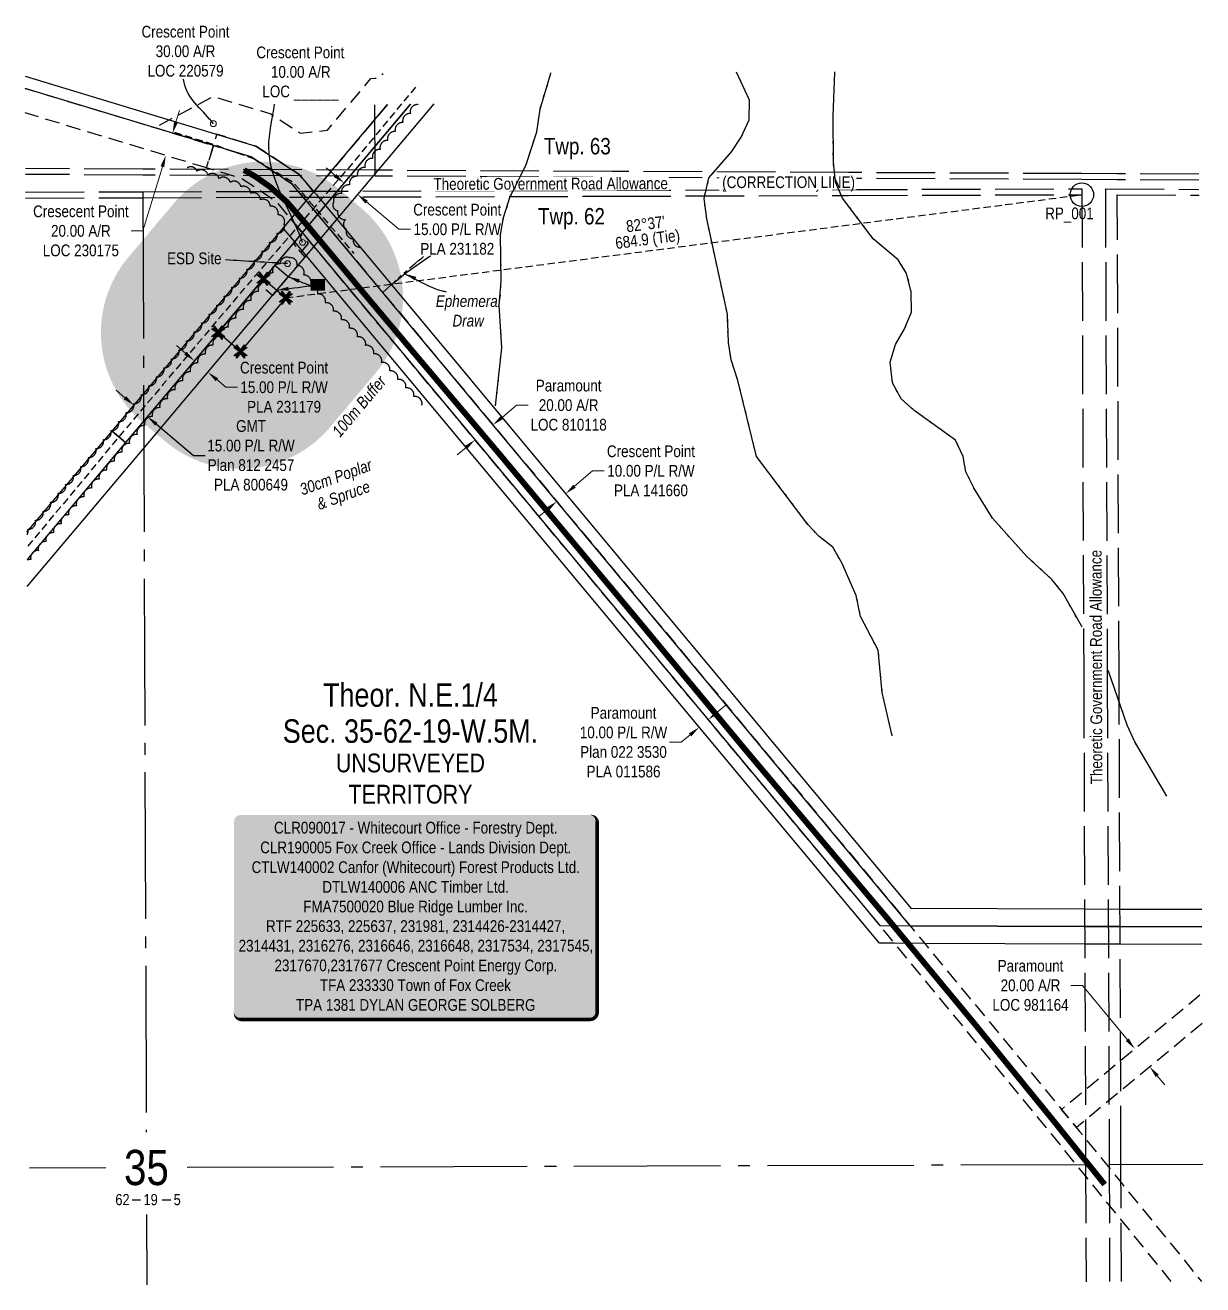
# Model space of a CAD drawing. Extents: x 516843 to 519061, y 6028713 to 6030539.
# Drawn here: x 516843 to 517847, y 6028713 to 6029787 of the extents above; entities that cross this region are included whole.
import ezdxf
from ezdxf.enums import TextEntityAlignment as Align

# ---------------------------------------------------------------- set-up
doc = ezdxf.new("R2010")
doc.units = 0
doc.header["$LTSCALE"] = 5
doc.header["$PDSIZE"] = 0.5
for name, pattern in [('0', [1, 1, 0]), ('foc-ACCESSROAD', [3.75, 2.5, -1.25]), ('foc-QUARTERLINE', [33, 25, -3, 2, -3]), ('foc-TIELINE', [1.875, 1.25, -0.625]), ('foc-TOPO-ephemeral', [6.25, 3.125, -0.625, 0.625, -0.625, 0.625, -0.625]), ('foc-UNSURVEYED', [12.5, 10, -2.5]), ('foc-WHEELTRACKS', [2, 0.4, -1.6]), ('UG_PIPE', [1.875, 1.25, -0.625])]:
    doc.linetypes.add(name, pattern=pattern)
doc.layers.get('Defpoints').update_dxf_attribs({"color": 9})
for name, color, linetype in [('10', 1, 'Continuous'), ('35', 37, 'Continuous'), ('9', 3, 'Continuous'), ('AS-PIPE-UG', 44, 'UG_PIPE'), ('AS-ROADS', 254, 'Continuous'), ('C-AR', 13, 'foc-ACCESSROAD'), ('C-RW', 13, 'Continuous'), ('C-SYMBOL', 7, 'Continuous'), ('C-WS', 13, 'foc-ACCESSROAD'), ('D-TXT', 6, 'Continuous'), ('F-AR', 190, 'foc-ACCESSROAD'), ('F-RW', 190, 'Continuous'), ('F-WS-S', 190, 'Continuous'), ('L-MON', 1, 'Continuous'), ('L-ROAD-T', 7, 'Continuous'), ('L-SECLBL', 7, 'Continuous'), ('L-SECQ', 8, 'foc-QUARTERLINE'), ('L-TIE', 7, 'foc-TIELINE'), ('L-TIE-T', 7, 'Continuous'), ('L-UNS-T', 3, 'Continuous'), ('L-USEC', 7, 'foc-UNSURVEYED'), ('P-BUFFER-H 30m', 51, 'Continuous'), ('P-BUFFER-T', 40, 'Continuous'), ('P-PROPOSED', 10, 'Continuous'), ('P-PROPOSED-H', 21, 'Continuous'), ('T-BUSH', 110, '0'), ('T-BUSH-T', 110, 'Continuous'), ('T-DRAW', 143, 'foc-TOPO-ephemeral'), ('T-WATER-P3', 160, 'foc-WHEELTRACKS'), ('WETLAND-T', 146, 'Continuous')]:
    doc.layers.add(name, color=color, linetype=linetype)
for name, color, linetype, lineweight in [('C-RW-T', 13, 'Continuous', 9), ('C-WS-T', 13, 'Continuous', 9), ('F-AR-T', 190, 'Continuous', 9), ('F-RW-T', 190, 'Continuous', 9), ('F-WS-T', 190, 'Continuous', 9), ('T-TIE-T', 201, 'Continuous', 18)]:
    doc.layers.add(name, color=color, linetype=linetype, lineweight=lineweight)
doc.layers.add('P-75m DRAINAGE AREA', color=7, linetype='Continuous', true_color=0xf1f8f1)
doc.styles.add('175L', font='ARIALN.TTF', dxfattribs={"height": 20})
doc.styles.add('80', font='ARIALN.TTF', dxfattribs={"height": 10})
doc.styles.add('80CG', font='ARIALN.TTF', dxfattribs={"height": 10})
doc.styles.add('80L', font='ARIALN.TTF', dxfattribs={"height": 10})
doc.styles.add('foc-LtypeFont', font='ARIALN.TTF', dxfattribs={"height": 7.35})
doc.styles.add('SIMPLEX', font='ARIALN.TTF')
doc.linetypes.add('foc-TOPO-flowdirection-NOLINE', pattern='A,0,[">",foc-LtypeFont,S=0.3,R=0,X=0,Y=-0.945],-20,[">",foc-LtypeFont,S=0.3,R=0,X=0,Y=-0.945],0', length=20)
doc.dimstyles.new('Compass 5 000', dxfattribs={"dimscale": 5, "dimtxt": 9, "dimasz": 2, "dimexe": 0.2, "dimexo": 0.0625, "dimgap": 0.5, "dimtad": 0, "dimtih": 1, "dimtoh": 1, "dimzin": 0, "dimdsep": 46, "dimtxsty": '80CG', "dimcen": 0.1, "dimse1": 1, "dimse2": 1, "dimclrd": 256, "dimclrt": 256, "dimaunit": 1, "dimadec": 4, "dimazin": 0, "dimtfac": 0.06, "dimtofl": 0, "dimtmove": 0, "dimatfit": 1, "dimfxl": 0.2, "dimtolj": 1, "dimtzin": 0, "dimlwd": -1, "dimarcsym": 0})

# ---------------------------------------------------------------- blocks, each defined once
blk = doc.blocks.new('L-SECLBL')
at = {"layer": '9', "color": 7}
for p, q in [((-5.1, -27.8), (-12.3, -27.8)), ((20.7, -27.8), (13.5, -27.8))]:
    blk.add_line(p, q, dxfattribs=at)
at = {"layer": '10', "color": 2, "style": 'SIMPLEX'}
blk.add_attdef('SEC', text='', height=30, dxfattribs=at).set_placement((0, 0), align=Align.MIDDLE)
at = {"layer": '10', "color": 5, "style": '80L'}
blk.add_attdef('TWP', text='', height=9.5, dxfattribs=at).set_placement((-14.4, -27.4), align=Align.MIDDLE_RIGHT)
blk.add_attdef('RGE', text='', height=9.5, dxfattribs=at).set_placement((3.6, -27.4), align=Align.MIDDLE_CENTER)
blk.add_attdef('MER', text='', height=9.5, dxfattribs=at).set_placement((23.2, -27.4), align=Align.MIDDLE_LEFT)
blk = doc.blocks.new('*U430')
h = blk.add_hatch(color=255)
edge = h.paths.add_edge_path()
edge.add_line((-149, -88), (149, -88))
edge.add_arc((149, -82), 6, 270, 360)
edge.add_line((155, -82), (155, 80.5))
edge.add_arc((149, 80.5), 6, 0, 90)
edge.add_line((149, 86.5), (-149, 86.5))
edge.add_arc((-149, 80.5), 6, 90, 180)
edge.add_line((-155, 80.5), (-155, -82))
edge.add_arc((-149, -82), 6, 180, 270)
at = {"color": 44, "flags": 128}
blk.add_lwpolyline([(-149, -88, 3, 3, 0), (149, -88, 3, 3, 0.414214), (155, -82, 3, 3, 0), (155, 80.5, 3, 0, 0.414214), (149, 86.5, 0, 0, 0), (-149, 86.5, 0, 0, 0.414214), (-155, 80.5, 0, 0, 0), (-155, -82, 0, 3, 0.414214)], format="xyseb", close=True, dxfattribs=at)
at = {"color": 44, "style": '80'}
blk.add_attdef('ENTER_TEXT_001', (-36, -5), '', height=10, dxfattribs=at)
blk = doc.blocks.new('*D436')
at = {"layer": 'C-RW-T', "transparency": 16777216}
for p, q in [((517311.7, 6029393.9), (517327, 6029406.9)), ((517327, 6029406.9), (517337, 6029406.9)), ((517288.8, 6029374.4), (517281.1, 6029367.9))]:
    blk.add_line(p, q, dxfattribs=at)
for points in [[(517310.6, 6029395.1), (517312.7, 6029392.6), (517304, 6029387.4)], [(517287.7, 6029375.6), (517289.8, 6029373.1), (517296.4, 6029380.8)]]:
    blk.add_solid(points, dxfattribs=at)
at = {"layer": 'Defpoints', "color": 0, "transparency": 16777216}
for p in [(517304, 6029387.4), (517565.3, 6029080.3), (517557.6, 6029073.8)]:
    blk.add_point(p, dxfattribs=at)
at = {"layer": 'C-RW-T', "transparency": 16777216, "insert": (517376.8, 6029406.9), "char_height": 10, "attachment_point": 5, "style": '80CG'}
blk.add_mtext('\\A1;Crescent Point\\P10.00 P/L R/W^JPLA 141660', dxfattribs=at)
blk = doc.blocks.new('*D438')
at = {"layer": 'C-RW-T', "transparency": 16777216}
for p, q in [((517107.5, 6029658.7), (517099.8, 6029665.2)), ((517134.2, 6029636.2), (517161.8, 6029612.9)), ((517161.8, 6029612.9), (517171.8, 6029612.9))]:
    blk.add_line(p, q, dxfattribs=at)
for points in [[(517108.6, 6029660), (517106.4, 6029657.4), (517115.1, 6029652.3)], [(517135.3, 6029637.4), (517133.2, 6029634.9), (517126.6, 6029642.6)]]:
    blk.add_solid(points, dxfattribs=at)
at = {"layer": 'Defpoints', "color": 0, "transparency": 16777216}
for p in [(517115.6, 6029652.8), (517126.6, 6029642.6), (517127, 6029643.1)]:
    blk.add_point(p, dxfattribs=at)
at = {"layer": 'C-RW-T', "transparency": 16777216, "insert": (517211.6, 6029612.9), "char_height": 10, "attachment_point": 5, "style": '80CG', "bg_fill": 3, "box_fill_scale": 1.1, "bg_fill_color": 256, "bg_fill_true_color": 13158600, "bg_fill_transparency": 0}
blk.add_mtext('\\A1;Crescent Point\\P15.00 P/L R/W\\PPLA 231182', dxfattribs=at)
blk = doc.blocks.new('*D447')
at = {"layer": 'C-WS-T', "transparency": 16777216}
for p, q in [((516971.7, 6029704.5), (516974.6, 6029714.1)), ((516960.1, 6029666.2), (516943.5, 6029611.5)), ((516943.5, 6029611.5), (516933.5, 6029611.5))]:
    blk.add_line(p, q, dxfattribs=at)
for points in [[(516970.1, 6029705), (516973.3, 6029704), (516968.8, 6029694.9)], [(516958.5, 6029666.7), (516961.7, 6029665.8), (516963, 6029675.8)]]:
    blk.add_solid(points, dxfattribs=at)
at = {"layer": 'Defpoints', "color": 0, "transparency": 16777216}
for p in [(516873.3, 6029723.9), (516867.5, 6029704.8), (516963, 6029675.8)]:
    blk.add_point(p, dxfattribs=at)
at = {"layer": 'C-WS-T', "transparency": 16777216, "insert": (516890.6, 6029611.5), "char_height": 10, "attachment_point": 5, "style": '80CG'}
blk.add_mtext('\\A1;Cresecent Point\\P20.00 A/R\\PLOC 230175', dxfattribs=at)
blk = doc.blocks.new('*D449')
at = {"layer": 'Defpoints', "color": 0, "transparency": 16777216}
for p in [(517789.4, 6028914.1), (517777.2, 6028904), (517789.9, 6028888.6)]:
    blk.add_point(p, dxfattribs=at)
at = {"layer": 'F-AR-T', "transparency": 16777216}
for p, q in [((517744.8, 6028968.2), (517734.8, 6028968.2)), ((517783.1, 6028921.9), (517744.8, 6028968.2)), ((517808.6, 6028891), (517815, 6028883.3))]:
    blk.add_line(p, q, dxfattribs=at)
for points in [[(517784.4, 6028922.9), (517781.8, 6028920.8), (517789.4, 6028914.1)], [(517809.9, 6028892.1), (517807.3, 6028890), (517802.2, 6028898.7)]]:
    blk.add_solid(points, dxfattribs=at)
at = {"layer": 'F-AR-T', "transparency": 16777216, "insert": (517700.5, 6028968.2), "char_height": 10, "attachment_point": 5, "style": '80CG', "bg_fill": 3, "box_fill_scale": 1.1, "bg_fill_color": 256, "bg_fill_true_color": 13158600, "bg_fill_transparency": 0}
blk.add_mtext('\\A1;Paramount\\P20.00 A/R\\PLOC 981164', dxfattribs=at)
blk = doc.blocks.new('*D512')
at = {"layer": 'Defpoints', "color": 0, "transparency": 16777216}
for p in [(517417.9, 6029188.3), (517534, 6029048.9), (517541.8, 6029055.3)]:
    blk.add_point(p, dxfattribs=at)
at = {"layer": 'F-RW-T', "transparency": 16777216}
for p, q in [((517433.4, 6029201.1), (517441, 6029207.5)), ((517402.5, 6029175.5), (517392.5, 6029175.5)), ((517410.2, 6029181.9), (517402.5, 6029175.5))]:
    blk.add_line(p, q, dxfattribs=at)
for points in [[(517432.3, 6029202.4), (517434.4, 6029199.9), (517425.7, 6029194.7)], [(517409.2, 6029183.1), (517411.3, 6029180.6), (517417.9, 6029188.3)]]:
    blk.add_solid(points, dxfattribs=at)
at = {"layer": 'F-RW-T', "transparency": 16777216, "insert": (517353.4, 6029175.5), "char_height": 10, "attachment_point": 5, "style": '80CG'}
blk.add_mtext('\\A1;Paramount\\P10.00 P/L R/W^JPlan 022 3530\\PPLA 011586', dxfattribs=at)
blk = doc.blocks.new('*D639')
at = {"layer": 'Defpoints', "color": 0, "transparency": 16777216}
for p in [(517121.3, 6029591), (517106, 6029578.2), (517226.7, 6029433.3)]:
    blk.add_point(p, dxfattribs=at)
at = {"layer": 'F-WS-T', "transparency": 16777216}
for p, q in [((517249.8, 6029452.5), (517262.2, 6029462.9)), ((517262.2, 6029462.9), (517272.2, 6029462.9)), ((517219.1, 6029426.9), (517211.4, 6029420.5))]:
    blk.add_line(p, q, dxfattribs=at)
for points in [[(517248.7, 6029453.8), (517250.8, 6029451.2), (517242.1, 6029446.1)], [(517218, 6029428.2), (517220.1, 6029425.6), (517226.7, 6029433.3)]]:
    blk.add_solid(points, dxfattribs=at)
at = {"layer": 'F-WS-T', "transparency": 16777216, "insert": (517306.6, 6029462.9), "char_height": 10, "attachment_point": 5, "style": '80CG', "bg_fill": 3, "box_fill_scale": 1.1, "bg_fill_color": 256, "bg_fill_true_color": 13158600, "bg_fill_transparency": 0}
blk.add_mtext('\\A1;Paramount\\P20.00 A/R\\PLOC 810118', dxfattribs=at)
blk = doc.blocks.new('*D675')
at = {"layer": 'Defpoints', "color": 0, "transparency": 16777216}
for p in [(516956.2, 6029487), (516967.6, 6029477.3), (516947.3, 6029453.2)]:
    blk.add_point(p, dxfattribs=at)
at = {"layer": 'F-WS-S', "transparency": 16777216}
for p, q in [((516928.2, 6029469.3), (516920.6, 6029475.8)), ((516955, 6029446.8), (516986.6, 6029420.1)), ((516986.6, 6029420.1), (516996.6, 6029420.1))]:
    blk.add_line(p, q, dxfattribs=at)
for points in [[(516929.3, 6029470.6), (516927.1, 6029468), (516935.8, 6029462.9)], [(516956, 6029448), (516953.9, 6029445.5), (516947.3, 6029453.2)]]:
    blk.add_solid(points, dxfattribs=at)
at = {"layer": 'F-WS-S', "transparency": 16777216, "insert": (517035.7, 6029420.1), "char_height": 10, "attachment_point": 5, "style": '80CG'}
blk.add_mtext('\\A1;GMT\\P15.00 P/L R/W\\PPlan 812 2457\\PPLA 800649', dxfattribs=at)
blk = doc.blocks.new('*D1039')
at = {"layer": 'C-RW-T', "transparency": 16777216}
for p, q in [((516979.8, 6029507.2), (516972.1, 6029513.7)), ((517006.5, 6029484.7), (517014.2, 6029478.2)), ((517014.2, 6029478.2), (517024.2, 6029478.2))]:
    blk.add_line(p, q, dxfattribs=at)
for points in [[(516980.8, 6029508.5), (516978.7, 6029506), (516987.4, 6029500.8)], [(517007.6, 6029485.9), (517005.5, 6029483.4), (516998.9, 6029491.1)]]:
    blk.add_solid(points, dxfattribs=at)
at = {"layer": 'Defpoints', "color": 0, "transparency": 16777216}
for p in [(516983.2, 6029495.8), (516998.9, 6029491.1), (516994.7, 6029486.1)]:
    blk.add_point(p, dxfattribs=at)
at = {"layer": 'C-RW-T', "transparency": 16777216, "insert": (517063.9, 6029478.2), "char_height": 10, "attachment_point": 5, "style": '80CG'}
blk.add_mtext('\\A1;Crescent Point\\P15.00 P/L R/W\\PPLA 231179', dxfattribs=at)
blk = doc.blocks.new('TEMP')
h = blk.add_hatch(color=255)
h.dxf.hatch_style = 1
h.paths.add_polyline_path([(0, 0.25), (-0.67, 1.15), (-0.67, 0.67), (-1.15, 0.67), (-0.25, 0), (-1.15, -0.67), (-0.67, -0.67), (-0.67, -1.15), (0, -0.25), (0.67, -1.15), (0.67, -0.67), (1.15, -0.67), (0.25, 0), (1.15, 0.67), (0.67, 0.67), (0.67, 1.15)])
h = blk.add_hatch(color=1)
h.dxf.hatch_style = 1
h.paths.add_polyline_path([(0, 0.08), (-0.57, 0.85), (-0.57, 0.57), (-0.85, 0.57), (-0.08, 0), (-0.85, -0.57), (-0.57, -0.57), (-0.57, -0.85), (0, -0.08), (0.57, -0.85), (0.57, -0.57), (0.85, -0.57), (0.08, 0), (0.85, 0.57), (0.57, 0.57), (0.57, 0.85)])
at = {"color": 1}
for p, q in [((-0.08, 0), (0.08, 0)), ((0, 0.08), (0, -0.08))]:
    blk.add_line(p, q, dxfattribs=at)
at = {"color": 255, "flags": 128}
blk.add_lwpolyline([(-0.25, 0), (-1.15, 0.67), (-0.67, 0.67), (-0.67, 1.15), (0, 0.25), (0.67, 1.15), (0.67, 0.67), (1.15, 0.67), (0.25, 0), (1.15, -0.67), (0.67, -0.67), (0.67, -1.15), (0, -0.25), (-0.67, -1.15), (-0.67, -0.67), (-1.15, -0.67)], close=True, dxfattribs=at)
at = {"color": 1, "flags": 128}
blk.add_lwpolyline([(-0.08, 0), (-0.85, 0.57), (-0.57, 0.57), (-0.57, 0.85), (0, 0.08), (0.57, 0.85), (0.57, 0.57), (0.85, 0.57), (0.08, 0), (0.85, -0.57), (0.57, -0.57), (0.57, -0.85), (0, -0.08), (-0.57, -0.85), (-0.57, -0.57), (-0.85, -0.57)], close=True, dxfattribs=at)

msp = doc.modelspace()

# ---------------------------------------------------------------- hatches: boundary and pattern name
at = {"layer": 'P-PROPOSED-H'}
h = msp.add_hatch(color=256, dxfattribs=at)
h.dxf.hatch_style = 1
h.paths.add_polyline_path([(517065.395, 6029554.509), (517026.743, 6029508.66), (517007.639, 6029524.765), (517046.291, 6029570.615)])

# ---------------------------------------------------------------- linework, layer by layer
at = {"color": 6}
msp.add_line((516917.303, 6029440.868), (516917.311, 6029440.862), dxfattribs=at)
at = {"layer": '35', "color": 3}
msp.add_circle((517744.3, 6029642.381), 10, dxfattribs=at)
at = {"layer": 'AS-PIPE-UG', "flags": 128}
for points in [[(517176.043, 6029734.182), (517118.437, 6029664.865), (517030.373, 6029562.935), (516960.857, 6029480.755), (516924.202, 6029437.395), (516888.523, 6029394.405), (516844.654, 6029341.837)], [(516970.388, 6029695.683), (517004.478, 6029685.144), (517038.25, 6029673.031), (517071.483, 6029653.156), (517123.276, 6029592.396)]]:
    msp.add_lwpolyline(points, dxfattribs=at)
at = {"layer": 'AS-ROADS', "const_width": 4.997, "flags": 128}
msp.add_lwpolyline([(517029.76, 6029663.46), (517039.684, 6029657.697), (517051.9, 6029649.085), (517066.323, 6029636.164), (517083.734, 6029616.163), (517130.586, 6029559.965), (517174.544, 6029507.674), (517250.839, 6029417.371), (517365.486, 6029279.909), (517456.47, 6029170.121), (517579.757, 6029023.713), (517651.289, 6028937.297), (517718.624, 6028854.615), (517763.725, 6028798.448)], dxfattribs=at)
at = {"layer": 'C-AR', "flags": 128}
for points in [[(517151.981, 6029719.26), (517141.365, 6029706.663), (517104.982, 6029663.432), (517089.397, 6029644.954), (517076.592, 6029659.768), (517070.743, 6029663.596), (517039.862, 6029683.823), (517006.518, 6029693.941), (517003.617, 6029684.375), (516953.474, 6029699.59), (516965.951, 6029706.254), (517003.337, 6029726.236), (517052.736, 6029711.251), (517077.92, 6029694.811), (517100.939, 6029697.465), (517137.98, 6029741.421), (517141.231, 6029741.699), (517145.021, 6029742.023), (517148.268, 6029745.876)], [(516843.139, 6029733.076), (516953.474, 6029699.59), (517003.666, 6029684.36), (516997.808, 6029665.246), (516843.22, 6029712.162)], [(516843.139, 6029733.076), (516953.474, 6029699.59), (517003.666, 6029684.36), (516997.808, 6029665.246), (516843.22, 6029712.162)]]:
    msp.add_lwpolyline(points, dxfattribs=at)
msp.add_lwpolyline([(517078.3, 6029593.067), (517084.811, 6029600.845), (517078.31, 6029608.649), (517071.798, 6029600.871)], close=True, dxfattribs=at)
msp.add_lwpolyline([(517078.3, 6029593.067), (517084.811, 6029600.845), (517078.31, 6029608.649), (517071.798, 6029600.871)], close=True, dxfattribs=at)
at = {"layer": 'C-RW'}
for points in [[(516843.098, 6029743.544), (517039.862, 6029683.823), (517070.743, 6029663.596), (517076.592, 6029659.768), (517089.411, 6029644.95), (517091.453, 6029642.548), (517093.293, 6029640.338), (517099.176, 6029633.277), (517598.438, 6029034.033), (517746.663, 6029033.453), (517776.822, 6029033.334), (517846.602, 6029033.061)], [(517846.661, 6029018.053), (517776.881, 6029018.33), (517746.722, 6029018.449), (517597.917, 6029019.032), (517092.633, 6029625.506), (517083.95, 6029635.926), (517082.823, 6029637.154), (517080.204, 6029640.296), (517070.261, 6029651.893), (517052.363, 6029663.683), (517035.776, 6029674.617), (517003.765, 6029684.331), (516843.139, 6029733.078)]]:
    msp.add_lwpolyline(points, dxfattribs=at)
at = {"layer": 'C-RW', "flags": 128}
for points in [[(517191.725, 6029719.869), (517067.417, 6029572.414), (517055.954, 6029582.077), (517171.86, 6029719.565)], [(516844.784, 6029308.308), (516940.229, 6029421.544), (517067.417, 6029572.414), (517055.954, 6029582.077), (516928.766, 6029431.206), (516844.694, 6029331.464)]]:
    msp.add_lwpolyline(points, dxfattribs=at)
at = {"layer": 'C-WS', "flags": 128}
msp.add_lwpolyline([(517081.544, 6029589.172), (517054.054, 6029556.563), (517042.632, 6029566.193), (517071.798, 6029600.871)], close=True, dxfattribs=at)
at = {"layer": 'F-AR', "flags": 128}
for points in [[(517820.561, 6028715.759), (517777.851, 6028768.295), (517747.548, 6028805.571), (517739.515, 6028815.452), (517711.55, 6028849.85), (517584.617, 6029004.093), (517572.112, 6029019.29), (517462.946, 6029150.032), (517079.542, 6029609.972), (517069.792, 6029621.668), (517057.6, 6029636.142), (517051.524, 6029640.205), (517027.603, 6029656.207), (517002.154, 6029663.924), (516997.808, 6029665.246), (517003.666, 6029684.36), (517035.776, 6029674.617), (517052.363, 6029663.683), (517070.261, 6029651.893), (517080.204, 6029640.296), (517082.834, 6029637.181), (517083.95, 6029635.926), (517092.632, 6029625.505), (517597.917, 6029019.032), (517610.321, 6029003.993), (517727.03, 6028862.498), (517729.877, 6028858.99), (517742.501, 6028843.468), (517747.424, 6028837.411), (517765.192, 6028815.555), (517777.728, 6028800.137), (517846.258, 6028715.84)], [(517846.984, 6028935.789), (517774.602, 6028875.896), (517744.539, 6028851.022), (517739.655, 6028846.98), (517727.03, 6028862.498), (517744.439, 6028876.904), (517774.501, 6028901.778), (517846.882, 6028961.67)]]:
    msp.add_lwpolyline(points, dxfattribs=at)
at = {"layer": 'F-RW'}
for points in [[(517171.86, 6029719.565), (516928.765, 6029431.205), (516917.303, 6029440.868), (517151.994, 6029719.26)], [(517846.72, 6029003.067), (517776.939, 6029003.34), (517746.78, 6029003.458), (517610.321, 6029003.993), (517609.924, 6029003.994), (517584.617, 6029004.093), (517584.244, 6029004.094), (517571.741, 6029004.144), (517455.272, 6029143.628), (517073.011, 6029602.221), (517063.261, 6029613.916), (517069.792, 6029621.668), (517079.542, 6029609.972), (517462.946, 6029150.032), (517572.116, 6029019.284), (517597.917, 6029019.032), (517746.722, 6029018.449), (517776.881, 6029018.33), (517846.661, 6029018.053)], [(516844.604, 6029354.619), (516917.303, 6029440.868), (516928.765, 6029431.205), (516844.694, 6029331.464)]]:
    msp.add_lwpolyline(points, dxfattribs=at)
at = {"layer": 'L-SECQ', "flags": 128}
for points in [[(517141.55, 6029658.228), (517141.318, 6029719.096)], [(516943.428, 6029644.897), (516946.396, 6028842.943)], [(516846.704, 6028812.645), (516911.869, 6028812.85)], [(516981.114, 6028813.067), (517747.509, 6028815.478)], [(517750.009, 6028815.485), (517750.044, 6028815.486)], [(517767.615, 6028815.541), (517847.456, 6028815.792)], [(516946.655, 6028772.98), (516946.878, 6028712.897)]]:
    msp.add_lwpolyline(points, dxfattribs=at)
at = {"layer": 'L-USEC'}
for p, q in [((516943.356, 6029664.218), (516843.403, 6029664.703)), ((516943.356, 6029664.218), (516843.403, 6029664.703)), ((516943.332, 6029659.191), (516843.423, 6029659.675)), ((516943.332, 6029659.191), (516843.423, 6029659.675)), ((517141.55, 6029658.231), (516943.332, 6029659.191)), ((517141.531, 6029663.258), (516943.356, 6029664.218)), ((517343.793, 6029662.278), (517141.531, 6029663.258)), ((517545.394, 6029661.301), (517343.793, 6029662.278)), ((517744.23, 6029660.337), (517545.394, 6029661.301)), ((517774.39, 6029660.191), (517744.23, 6029660.337)), ((517844.136, 6029659.853), (517774.39, 6029660.191)), ((517343.769, 6029657.248), (517141.507, 6029658.228)), ((517545.37, 6029656.271), (517343.769, 6029657.248)), ((517744.206, 6029655.307), (517545.37, 6029656.271)), ((517774.366, 6029655.161), (517744.206, 6029655.307)), ((517844.156, 6029654.823), (517774.366, 6029655.161)), ((516843.481, 6029644.581), (516943.431, 6029644.895)), ((516843.481, 6029644.581), (516943.431, 6029644.895)), ((516843.501, 6029639.554), (516943.447, 6029639.868)), ((516843.501, 6029639.554), (516943.447, 6029639.868)), ((516943.428, 6029644.897), (517343.858, 6029646.155)), ((516943.447, 6029639.867), (517343.873, 6029641.125)), ((517343.858, 6029646.155), (517545.455, 6029646.787)), ((517343.873, 6029641.125), (517545.471, 6029641.757)), ((517545.455, 6029646.787), (517744.28, 6029647.411)), ((517545.471, 6029641.757), (517744.3, 6029642.381)), ((517744.28, 6029647.411), (517745.905, 6029228.93)), ((517764.387, 6029647.322), (517844.187, 6029646.962)), ((517764.387, 6029647.322), (517766.011, 6029229.008)), ((517776.064, 6029228.93), (517774.459, 6029642.246)), ((517774.459, 6029642.246), (517844.207, 6029641.932)), ((517745.905, 6029228.93), (517747.509, 6028815.478)), ((517766.011, 6029229.008), (517767.615, 6028815.556)), ((517777.668, 6028815.61), (517776.064, 6029228.93)), ((517747.509, 6028815.478), (517747.897, 6028715.531)), ((517767.615, 6028815.556), (517768.004, 6028715.609)), ((517778.056, 6028715.626), (517777.668, 6028815.61))]:
    msp.add_line(p, q, dxfattribs=at)
at = {"layer": 'P-PROPOSED', "flags": 128}
msp.add_lwpolyline([(517065.395, 6029554.509), (517026.743, 6029508.66), (517007.639, 6029524.765), (517046.291, 6029570.615)], close=True, dxfattribs=at)
at = {"layer": 'T-BUSH', "flags": 128}
for points in [[(517178.002, 6029719.659, 0.01988346), (517178.107, 6029719.186, 0.52056705), (517171.662, 6029711.546, 0.52056705), (517165.217, 6029703.907, 0.52056705), (517158.773, 6029696.268, 0.52056705), (517152.328, 6029688.629, 0.52056705), (517145.883, 6029680.989, 0.52056705), (517139.438, 6029673.35, 0.52056705), (517132.993, 6029665.711, 0.52056705), (517126.548, 6029658.072, 0.52056705), (517119.754, 6029650.742, 0.52056705), (517112.947, 6029643.423, 0.52056705), (517106.141, 6029636.104, 0.52056705), (517109.686, 6029628.673, 0.52056705), (517116.333, 6029621.208, 0.52056705), (517117.074, 6029612.839, 0.52056705), (517123.103, 6029604.868, 0.52056705), (517128.49, 6029597.745)], [(516844.613, 6029352.311, 0.2135753), (516845.413, 6029357.231, 0.52056705), (516851.853, 6029364.875, 0.52056705), (516858.293, 6029372.518, 0.52056705), (516864.733, 6029380.161, 0.52056705), (516871.172, 6029387.805, 0.52056705), (516877.612, 6029395.448, 0.52056705), (516884.052, 6029403.092, 0.52056705), (516890.492, 6029410.735, 0.52056705), (516896.932, 6029418.378, 0.52056705), (516903.372, 6029426.022, 0.52056705), (516909.812, 6029433.665, 0.52056705), (516916.252, 6029441.309, 0.52056705), (516922.692, 6029448.952, 0.52056705), (516929.132, 6029456.595, 0.52056705), (516935.572, 6029464.239, 0.52056705), (516942.012, 6029471.882, 0.52056705), (516948.452, 6029479.526, 0.52056705), (516954.892, 6029487.169, 0.52056705), (516961.332, 6029494.812, 0.52056705), (516967.772, 6029502.456, 0.52056705), (516974.212, 6029510.099, 0.52056705), (516980.652, 6029517.743, 0.52056705), (516987.092, 6029525.386, 0.52056705), (516993.532, 6029533.029, 0.52056705), (516999.972, 6029540.673, 0.52056705), (517006.412, 6029548.316, 0.52056705), (517012.852, 6029555.96, 0.52056705), (517019.291, 6029563.603, 0.52056705), (517025.731, 6029571.247, 0.52056705), (517032.171, 6029578.89, 0.52056705), (517038.611, 6029586.533, 0.52056705), (517045.051, 6029594.177, 0.52056705), (517051.491, 6029601.82, 0.52056705), (517057.931, 6029609.464, 0.52056705), (517064.004, 6029617.399, 0.52056705), (517058.788, 6029625.268, 0.52056705), (517052.127, 6029632.601, 0.52056705), (517043.8, 6029638.129, 0.52056705), (517035.473, 6029643.656, 0.52056705), (517027.146, 6029649.184, 0.52056705), (517017.985, 6029653, 0.52056705), (517008.499, 6029656.147, 0.52056705), (516999.012, 6029659.294, 0.52056705), (516989.526, 6029662.441, 0.52056705), (516981.207, 6029665.201)], [(517181.434, 6029463.064, 0.52056705), (517174.571, 6029470.33, 0.52056705), (517167.708, 6029477.596, 0.52056705), (517160.845, 6029484.861, 0.52056705), (517153.982, 6029492.127, 0.52056705), (517147.119, 6029499.393, 0.52056705), (517140.256, 6029506.659, 0.52056705), (517133.394, 6029513.925, 0.52056705), (517126.531, 6029521.191, 0.52056705), (517119.668, 6029528.457, 0.52056705), (517112.805, 6029535.723, 0.52056705), (517105.942, 6029542.989, 0.52056705), (517099.079, 6029550.255, 0.52056705), (517092.458, 6029557.722, 0.52056705), (517086.608, 6029565.826, 0.52056705), (517080.759, 6029573.93, 0.52056705), (517074.909, 6029582.034, 0.52056705), (517068.582, 6029588.651, 0.52056705), (517060.458, 6029583.561, 0.52056705), (517054.316, 6029575.676, 0.52056705), (517048.174, 6029567.791, 0.52056705), (517042.033, 6029559.906, 0.52056705), (517035.656, 6029552.213, 0.52056705), (517029.182, 6029544.598, 0.52056705), (517022.709, 6029536.983, 0.52056705), (517016.235, 6029529.368, 0.52056705), (517009.762, 6029521.753, 0.52056705), (517003.288, 6029514.138, 0.52056705), (516996.815, 6029506.522, 0.52056705), (516990.342, 6029498.907, 0.52056705), (516983.868, 6029491.292, 0.52056705), (516977.395, 6029483.677, 0.52056705), (516970.921, 6029476.062, 0.52056705), (516964.448, 6029468.447, 0.52056705), (516957.974, 6029460.832, 0.52056705), (516951.501, 6029453.217, 0.52056705), (516945.027, 6029445.602, 0.52056705), (516938.554, 6029437.987, 0.52056705), (516932.081, 6029430.372, 0.52056705), (516925.607, 6029422.757, 0.52056705), (516919.134, 6029415.142, 0.52056705), (516912.66, 6029407.527, 0.52056705), (516906.187, 6029399.911, 0.52056705), (516899.713, 6029392.296, 0.52056705), (516893.24, 6029384.681, 0.52056705), (516886.767, 6029377.066, 0.52056705), (516880.293, 6029369.451, 0.52056705), (516873.82, 6029361.836, 0.52056705), (516867.346, 6029354.221, 0.52056705), (516860.873, 6029346.606, 0.52056705), (516854.402, 6029338.989, 0.52056705), (516847.934, 6029331.369, 0.13738495), (516844.697, 6029330.779, 0.13738495)]]:
    msp.add_lwpolyline(points, format="xyb", dxfattribs=at)
at = {"layer": 'T-DRAW', "linetype": 'foc-TOPO-flowdirection-NOLINE', "flags": 128}
msp.add_lwpolyline([(517147.719, 6029558.654), (517155.124, 6029565.429), (517168.569, 6029576.252), (517245.488, 6029629.993)], dxfattribs=at)
at = {"layer": 'T-DRAW', "flags": 128}
msp.add_lwpolyline([(517147.719, 6029558.654), (517155.124, 6029565.429, -0.07279699), (517245.488, 6029629.993)], format="xyb", dxfattribs=at)
at = {"layer": 'T-WATER-P3', "flags": 128}
for points in [[(517244.224, 6029462.326), (517249.666, 6029511.717), (517247.406, 6029548.151), (517249.132, 6029568.592), (517248.54, 6029608.104), (517251.135, 6029622.877), (517256.543, 6029640.149), (517270.503, 6029668.236), (517279.376, 6029696.082), (517282.224, 6029715.391), (517291.511, 6029746.127), (517291.513, 6029746.376)], [(517582.542, 6029181), (517574.035, 6029218.079), (517570.702, 6029253.903), (517555.462, 6029282.747), (517551.927, 6029300.558), (517539.513, 6029328.525), (517531.937, 6029341.824), (517520.312, 6029350.852), (517510.684, 6029361.313), (517466.772, 6029419.24), (517451.02, 6029483.96), (517445.192, 6029501.55), (517442.805, 6029516.357), (517441.977, 6029540.515), (517424.339, 6029621.82), (517422.081, 6029639.258), (517426.244, 6029656.639), (517445.587, 6029678.965), (517453.874, 6029691.469), (517460.544, 6029706.322), (517460.81, 6029722.864), (517460.293, 6029723.988)], [(517816.787, 6029129.468), (517789.412, 6029175.938), (517782.991, 6029190.075), (517767.019, 6029236.212), (517766.778, 6029236.706)]]:
    msp.add_lwpolyline(points, dxfattribs=at)
at = {"layer": 'T-WATER-P3', "linetype": 'foc-TOPO-flowdirection-NOLINE', "flags": 128}
msp.add_lwpolyline([(517816.787, 6029129.468), (517789.412, 6029175.938), (517782.991, 6029190.075), (517767.019, 6029236.212), (517766.778, 6029236.706)], dxfattribs=at)

# ---------------------------------------------------------------- block references
at = {"layer": 'L-MON', "color": 3, "xscale": 4.99736615, "yscale": 4.99736615, "zscale": 4.99736615}
for p in [(517046.291, 6029570.615), (517065.395, 6029554.509), (517007.639, 6029524.765), (517026.743, 6029508.66)]:
    msp.add_blockref('TEMP', p, dxfattribs=at)
at = {"layer": 'L-SECLBL'}
msp.add_blockref('L-SECLBL', (516946.507, 6028812.959), dxfattribs=at).add_auto_attribs({'SEC': '35', 'TWP': '62', 'RGE': '19', 'MER': '5'})
at = {"layer": 'P-75m DRAINAGE AREA'}
ref = msp.add_blockref('*U430', (517176.007, 6029027.129), dxfattribs=dict(at, xscale=0.9994744700000372, yscale=0.9994744700000372, zscale=0.9994744700000372))
ref.add_attrib('ENTER_TEXT_001', 'CLR090017 - Whitecourt Office - Forestry Dept.', (517055.313, 6029097.682), dxfattribs={"layer": '0', "color": 44, "height": 9.99474, "style": '80'})
ref.add_attrib('ENTER_TEXT_002', 'CLR190005 Fox Creek Office - Lands Division Dept.', (517043.532, 6029080.847), dxfattribs={"layer": '0', "color": 44, "height": 9.99474, "style": '80'})
ref.add_attrib('ENTER_TEXT_003', 'CTLW140002 Canfor (Whitecourt) Forest Products Ltd.', (517036.22, 6029064.011), dxfattribs={"layer": '0', "color": 44, "height": 9.99474, "style": '80'})
ref.add_attrib('ENTER_TEXT_004', 'DTLW140006 ANC Timber Ltd.', (517096.529, 6029047.176), dxfattribs={"layer": '0', "color": 44, "height": 9.99474, "style": '80'})
ref.add_attrib('ENTER_TEXT_005', 'FMA7500020 Blue Ridge Lumber Inc.', (517080.225, 6029030.477), dxfattribs={"layer": '0', "color": 44, "height": 9.99474, "style": '80'})
ref.add_attrib('ENTER_TEXT_006', 'RTF 225633, 225637, 231981, 2314426-2314427,', (517048.417, 6029013.779), dxfattribs={"layer": '0', "color": 44, "height": 9.99474, "style": '80'})
ref.add_attrib('ENTER_TEXT_007', '2314431, 2316276, 2316646, 2316648, 2317534, 2317545,', (517025.114, 6028997.08), dxfattribs={"layer": '0', "color": 44, "height": 9.99474, "style": '80'})
ref.add_attrib('ENTER_TEXT_008', '2317670,2317677 Crescent Point Energy Corp.', (517055.712, 6028980.245), dxfattribs={"layer": '0', "color": 44, "height": 9.99474, "style": '80'})
ref.add_attrib('ENTER_TEXT_009', 'TFA 233330 Town of Fox Creek', (517094.423, 6028963.409), dxfattribs={"layer": '0', "color": 44, "height": 9.99474, "style": '80'})
ref.add_attrib('ENTER_TEXT_010', 'TPA 1381 DYLAN GEORGE SOLBERG', (517074.079, 6028946.574), dxfattribs={"layer": '0', "color": 44, "height": 9.99474, "style": '80'})

# ---------------------------------------------------------------- texts
at = {"layer": '35', "color": 3, "style": '80'}
msp.add_attdef('RP_001', (517713.029, 6029621.468), 'RP', height=10, dxfattribs=at)
at = {"layer": 'C-RW-T', "insert": (516979.855, 6029764.683), "char_height": 9.98948, "attachment_point": 5, "style": '80CG'}
msp.add_mtext('\\A1;Crescent Point\\P30.00 A/R\\PLOC 220579', dxfattribs=at)
at = {"layer": 'C-SYMBOL', "color": 3, "style": '175L'}
for s, p in [('Theor. N.E.1/4', (517171.7, 6029199.802)), ('Sec. 35-62-19-W.5M.', (517171.7, 6029169.04))]:
    msp.add_text(s, height=20, dxfattribs=at).set_placement(p, align=Align.BOTTOM_CENTER)
at = {"layer": 'C-WS-T', "attachment_point": 1, "style": '80L'}
for s, width, insert, char_height in [('\\pi0.36205;Crescent Point\\P\\pi12.828;10.00 A/R\\P\\pi5.5135;LOC ______', 75.16821, (517039.887, 6029768.746), 9.98948), ('ESD Site', 46.0755, (516964.114, 6029593.127), 9.9947)]:
    msp.add_mtext_dynamic_manual_height_columns(s, width=width, gutter_width=50, heights=[0], dxfattribs=dict(at, insert=insert, char_height=char_height))
at = {"layer": 'D-TXT', "insert": (517285.479, 6029690.778), "char_height": 14, "attachment_point": 1, "style": '80L'}
msp.add_mtext_dynamic_manual_height_columns('Twp. 63', width=101.39539, gutter_width=47.5, heights=[0], dxfattribs=at)
at = {"layer": 'D-TXT', "color": 3, "char_height": 14, "attachment_point": 1, "style": '80L'}
for s, insert in [('Twp. 63', (517285.479, 6029690.778)), ('Twp. 62', (517280.485, 6029631.01)), ('Twp. 62', (517280.485, 6029631.01))]:
    msp.add_mtext_dynamic_manual_height_columns(s, width=101.39539, gutter_width=47.5, heights=[0], dxfattribs=dict(at, insert=insert))
at = {"layer": 'L-ROAD-T', "style": '80L'}
msp.add_text('Theoretic Government Road Allowance', height=9.99474, rotation=90.181528, dxfattribs=at).set_placement((517756.425, 6029239.586), align=Align.MIDDLE_CENTER)
at = {"layer": 'L-TIE-T', "style": '80L'}
msp.add_text("82°37'", height=9.9947, rotation=7.3749, dxfattribs=at).set_placement((517372.223, 6029617.438), align=Align.MIDDLE)
at = {"layer": 'L-UNS-T', "insert": (517171.65, 6029144.436), "char_height": 15.99159, "attachment_point": 5, "style": '80L'}
msp.add_mtext_dynamic_manual_height_columns('UNSURVEYED TERRITORY', width=126.34762, gutter_width=47.475, heights=[0], dxfattribs=at)

# ---------------------------------------------------------------- dimensions: what is measured, and where the dimension line sits
at = {"layer": 'C-RW-T'}
dim = msp.add_linear_dim(base=(517304.048, 6029387.377), p1=(517557.617, 6029073.791), p2=(517565.299, 6029080.327), angle=40.392566, text='Crescent Point\\P10.00 P/L R/W^JPLA 141660', dimstyle='Compass 5 000', dxfattribs=at)
dim.commit()
dim.dimension.update_dxf_attribs({"geometry": '*D436', "text_midpoint": (517376.801, 6029406.939), "dimtype": 161})
at = {"layer": 'C-WS-T'}
dim = msp.add_linear_dim(base=(516963.01, 6029675.807), p1=(516873.338, 6029723.911), p2=(516867.533, 6029704.783), angle=253.117591, text='Cresecent Point\\P20.00 A/R\\PLOC 230175', dimstyle='Compass 5 000', dxfattribs=at)
dim.commit()
dim.dimension.update_dxf_attribs({"geometry": '*D447', "text_midpoint": (516890.553, 6029611.521), "dimtype": 161})
at = {"layer": 'F-RW-T'}
dim = msp.add_linear_dim(base=(517417.901, 6029188.268), p1=(517541.798, 6029055.33), p2=(517534.022, 6029048.853), angle=219.791544, text='Paramount\\P10.00 P/L R/W^JPlan 022 3530\\PPLA 011586', dimstyle='Compass 5 000', dxfattribs=at)
dim.commit()
dim.dimension.update_dxf_attribs({"geometry": '*D512', "text_midpoint": (517353.447, 6029175.468), "dimtype": 161})
at = {"layer": 'F-WS-S'}
dim = msp.add_linear_dim(base=(516947.308, 6029453.2), p1=(516956.172, 6029486.974), p2=(516967.634, 6029477.311), angle=319.868191, text='GMT\\P15.00 P/L R/W\\PPlan 812 2457\\PPLA 800649', dimstyle='Compass 5 000', dxfattribs=at)
dim.commit()
dim.dimension.update_dxf_attribs({"geometry": '*D675', "text_midpoint": (517035.716, 6029420.051), "dimtype": 161})

# ---------------------------------------------------------------- leaders
at = {"layer": 'C-WS-T', "path_type": 1}
for points, override in [([(517003.586, 6029702.953), (516979.24, 6029735.524), (516978.014, 6029740.778)], {"dimasz": 1, "dimldrblk": 'DotBlank'}), ([(517079.688, 6029601.737), (517050.847, 6029683.024), (517055.86, 6029719.569)], {"dimasz": 1, "dimgap": 0.5, "dimtad": 0, "dimldrblk": 'DotBlank'}), ([(517066.86, 6029583.605), (517013.811, 6029586.752)], {"dimasz": 1, "dimgap": 0.5, "dimtad": 0, "dimldrblk": 'DotBlank'})]:
    msp.add_leader(points, dimstyle='Compass 5 000', override=override, dxfattribs=at)
at = {"layer": 'T-TIE-T', "path_type": 1}
for points in [[(517057.754, 6029560.952), (517086.695, 6029564.746)], [(517067.417, 6029572.414), (517086.695, 6029564.746)]]:
    msp.add_leader(points, dimstyle='Compass 5 000', override={"dimgap": 0.5, "dimtad": 0}, dxfattribs=at)

# ---------------------------------------------------------------- next in the draw order: texts
at = {"layer": 'L-ROAD-T', "insert": (517479.675, 6029657.826), "char_height": 10, "width": 85.30696, "attachment_point": 2, "style": '80L', "bg_fill": 3, "box_fill_scale": 1.2, "bg_fill_color": 256, "bg_fill_transparency": 0}
msp.add_mtext('{\\fArial Narrow|b0|i1|c0|p34;(Correction Line)}', dxfattribs=at)
at = {"layer": 'L-ROAD-T', "insert": (517291.251, 6029656.803), "char_height": 10, "width": 199.54748, "attachment_point": 2, "rotation": 0.179772, "style": '80L', "bg_fill": 3, "box_fill_scale": 1.1, "bg_fill_color": 256, "bg_fill_transparency": 0}
msp.add_mtext('Theoretic Government Road Allowance', dxfattribs=at)
at = {"layer": 'WETLAND-T', "insert": (517192.967, 6029556.661), "char_height": 9.99473, "attachment_point": 1, "style": '80L', "bg_fill": 3, "box_fill_scale": 1.15, "bg_fill_color": 256, "bg_fill_true_color": 256, "bg_fill_transparency": 0}
msp.add_mtext_dynamic_manual_height_columns('\\pi0.34083;{\\fArial Narrow|b0|i1|c0|p34;Ephemeral \\P\\pi14.6;Draw}', width=55.97995, gutter_width=50, heights=[0], dxfattribs=at)

# ---------------------------------------------------------------- next in the draw order: dimensions: what is measured, and where the dimension line sits
at = {"layer": 'F-AR-T'}
dim = msp.add_linear_dim(base=(517789.447, 6028914.146), p1=(517789.906, 6028888.56), p2=(517777.153, 6028903.973), angle=129.605703, text='Paramount\\P20.00 A/R\\PLOC 981164', dimstyle='Compass 5 000', override={"dimtfill": 1}, dxfattribs=at)
dim.commit()
dim.dimension.update_dxf_attribs({"geometry": '*D449', "text_midpoint": (517700.462, 6028968.162), "dimtype": 161})

# ---------------------------------------------------------------- next in the draw order: texts
at = {"layer": 'L-ROAD-T', "insert": (517494.191, 6029658.07), "char_height": 10, "width": 112.67162, "attachment_point": 2, "style": '80L', "bg_fill": 3, "box_fill_scale": 1.15, "bg_fill_color": 256, "bg_fill_true_color": 13158600, "bg_fill_transparency": 0}
msp.add_mtext('(CORRECTION LINE)', dxfattribs=at)

# ---------------------------------------------------------------- next in the draw order: leaders
at = {"layer": 'WETLAND-T', "path_type": 1}
msp.add_leader([(517166.939, 6029574.94), (517198.674, 6029560.472), (517202.208, 6029559.687)], dimstyle='Compass 5 000', override={"dimgap": 0.5, "dimtad": 0}, dxfattribs=at)

# ---------------------------------------------------------------- next in the draw order: linework, layer by layer
at = {"layer": 'T-WATER-P3', "linetype": 'foc-TOPO-flowdirection-NOLINE', "flags": 128}
for points in [[(517582.542, 6029181), (517574.035, 6029218.079), (517570.702, 6029253.903), (517555.462, 6029282.747), (517551.927, 6029300.558), (517539.513, 6029328.525), (517531.937, 6029341.824), (517520.312, 6029350.852), (517510.684, 6029361.313), (517466.772, 6029419.24), (517451.02, 6029483.96), (517445.192, 6029501.55), (517442.805, 6029516.357), (517441.977, 6029540.515), (517424.339, 6029621.82), (517422.081, 6029639.258), (517426.244, 6029656.639), (517445.587, 6029678.965), (517453.874, 6029691.469), (517460.544, 6029706.322), (517460.81, 6029722.864), (517449.72, 6029746.929)], [(517744.62, 6029273.559), (517743.863, 6029274.698), (517728.49, 6029302.217), (517718.8, 6029314.294), (517697.44, 6029333.96), (517668.202, 6029366.468), (517652.381, 6029391.887), (517645.48, 6029405.973), (517643.07, 6029419.28), (517636.465, 6029433.12), (517601.249, 6029458.432), (517590.09, 6029468.364), (517582.882, 6029482.031), (517580.767, 6029499.469), (517585.35, 6029514.778), (517592.839, 6029527.353), (517598.915, 6029542.102), (517598.844, 6029559.693), (517594.842, 6029575.177), (517587.609, 6029586.855), (517566.408, 6029604.847), (517540.259, 6029639.47), (517534.131, 6029653.06), (517532.376, 6029670.436), (517532.106, 6029709.707), (517533.606, 6029746.49), (517533.52, 6029747.221)]]:
    msp.add_lwpolyline(points, dxfattribs=at)
at = {"layer": 'T-WATER-P3', "flags": 128}
msp.add_lwpolyline([(517744.62, 6029273.559), (517743.863, 6029274.698), (517728.49, 6029302.217), (517718.8, 6029314.294), (517697.44, 6029333.96), (517668.202, 6029366.468), (517652.381, 6029391.887), (517645.48, 6029405.973), (517643.07, 6029419.28), (517636.465, 6029433.12), (517601.249, 6029458.432), (517590.09, 6029468.364), (517582.882, 6029482.031), (517580.767, 6029499.469), (517585.35, 6029514.778), (517592.839, 6029527.353), (517598.915, 6029542.102), (517598.844, 6029559.693), (517594.842, 6029575.177), (517587.609, 6029586.855), (517566.408, 6029604.847), (517540.259, 6029639.47), (517534.131, 6029653.06), (517532.376, 6029670.436), (517532.106, 6029709.707), (517532.734, 6029725.098)], dxfattribs=at)

# ---------------------------------------------------------------- next in the draw order: dimensions: what is measured, and where the dimension line sits
at = {"layer": 'C-RW-T'}
dim = msp.add_linear_dim(base=(517126.596, 6029642.613), p1=(517115.555, 6029652.776), p2=(517127.017, 6029643.112), angle=319.8683, text='Crescent Point\\P15.00 P/L R/W\\PPLA 231182', dimstyle='Compass 5 000', override={"dimtfill": 1}, dxfattribs=at)
dim.commit()
dim.dimension.update_dxf_attribs({"geometry": '*D438', "text_midpoint": (517211.566, 6029612.931), "dimtype": 161})

# ---------------------------------------------------------------- next in the draw order: linework, layer by layer
at = {"layer": 'C-AR', "flags": 128}
msp.add_lwpolyline([(517151.981, 6029719.26), (517141.365, 6029706.663), (517104.982, 6029663.432), (517089.397, 6029644.954), (517076.592, 6029659.768), (517070.743, 6029663.596), (517039.862, 6029683.823), (517006.518, 6029693.941), (517003.617, 6029684.375), (516953.474, 6029699.59), (516965.951, 6029706.254), (517003.337, 6029726.236), (517052.736, 6029711.251), (517077.92, 6029694.811), (517100.939, 6029697.465), (517137.98, 6029741.421), (517141.231, 6029741.699), (517145.021, 6029742.023), (517148.268, 6029745.876)], dxfattribs=at)

# ---------------------------------------------------------------- next in the draw order: texts
at = {"layer": 'T-TIE-T', "insert": (517086.551, 6029570.647), "char_height": 9.9947, "attachment_point": 1, "style": '80L', "bg_fill": 1, "box_fill_scale": 1, "bg_fill_color": 51, "bg_fill_transparency": 0}
msp.add_mtext_dynamic_manual_height_columns('15', width=12.36467, gutter_width=50, heights=[0], dxfattribs=at)

# ---------------------------------------------------------------- next in the draw order: dimensions: what is measured, and where the dimension line sits
at = {"layer": 'F-WS-T'}
dim = msp.add_linear_dim(base=(517226.744, 6029433.307), p1=(517121.326, 6029590.99), p2=(517105.97, 6029578.189), angle=219.814368, text='Paramount\\P20.00 A/R\\PLOC 810118', dimstyle='Compass 5 000', override={"dimtfill": 1}, dxfattribs=at)
dim.commit()
dim.dimension.update_dxf_attribs({"geometry": '*D639', "text_midpoint": (517306.559, 6029462.9), "dimtype": 161})

# ---------------------------------------------------------------- next in the draw order: hatches: boundary and pattern name
at = {"layer": 'P-BUFFER-H 30m'}
h = msp.add_hatch(color=256, dxfattribs=at)
h.dxf.hatch_style = 1
h.paths.add_polyline_path([(517129.816, 6029630.926), (517110.712, 6029647.031, 0.41421357), (516969.875, 6029635.035), (516931.223, 6029589.186, 0.41421355), (516943.218, 6029448.349), (516962.322, 6029432.244, 0.41421356), (517103.159, 6029444.239), (517141.811, 6029490.089, 0.41421356)])
h.paths.add_polyline_path([(517046.291, 6029570.615), (517065.395, 6029554.509), (517026.743, 6029508.66), (517007.639, 6029524.765)], flags=16)

# ---------------------------------------------------------------- next in the draw order: linework, layer by layer
at = {"layer": 'L-TIE', "flags": 128}
msp.add_lwpolyline([(517065.395, 6029554.509), (517744.3, 6029642.381)], dxfattribs=at)
at = {"layer": 'T-WATER-P3', "linetype": 'foc-TOPO-flowdirection-NOLINE', "flags": 128}
msp.add_lwpolyline([(517244.224, 6029462.326), (517249.666, 6029511.717), (517247.406, 6029548.151), (517249.132, 6029568.592), (517248.54, 6029608.104), (517251.135, 6029622.877), (517256.543, 6029640.149), (517270.503, 6029668.236), (517279.376, 6029696.082), (517282.224, 6029715.391), (517291.511, 6029746.127), (517291.513, 6029746.376)], dxfattribs=at)

# ---------------------------------------------------------------- next in the draw order: texts
at = {"layer": 'L-TIE-T', "style": '80L'}
msp.add_text('684.9 (Tie)', height=9.99473, rotation=7.3749, dxfattribs=at).set_placement((517374.051, 6029603.313), align=Align.MIDDLE)
at = {"layer": 'P-BUFFER-T', "insert": (517103.915, 6029441.362), "char_height": 10, "attachment_point": 1, "rotation": 49.868292, "style": '80L'}
msp.add_mtext_dynamic_manual_height_columns('{\\fArial Narrow|b0|i1|c0|p34;100m Buffer}', width=62.99164, gutter_width=50, heights=[0], dxfattribs=at)
at = {"layer": 'T-BUSH-T', "insert": (517075.782, 6029395.159), "char_height": 9.99474, "attachment_point": 1, "rotation": 20, "style": '80L'}
msp.add_mtext_dynamic_manual_height_columns('\\pi0.38077;{\\fArial Narrow|b0|i1|c0|p34;30cm Poplar \\P\\pi9.7483;& Spruce}', width=65.40696, gutter_width=50, heights=[0], dxfattribs=at)

# ---------------------------------------------------------------- next in the draw order: dimensions: what is measured, and where the dimension line sits
at = {"layer": 'C-RW-T'}
dim = msp.add_linear_dim(base=(516998.882, 6029491.118), p1=(516983.212, 6029495.79), p2=(516994.675, 6029486.127), angle=319.868295, text='Crescent Point\\P15.00 P/L R/W\\PPLA 231179', dimstyle='Compass 5 000', dxfattribs=at)
dim.commit()
dim.dimension.update_dxf_attribs({"geometry": '*D1039', "text_midpoint": (517063.935, 6029478.227), "dimtype": 161})

doc.saveas('drawing.dxf')
